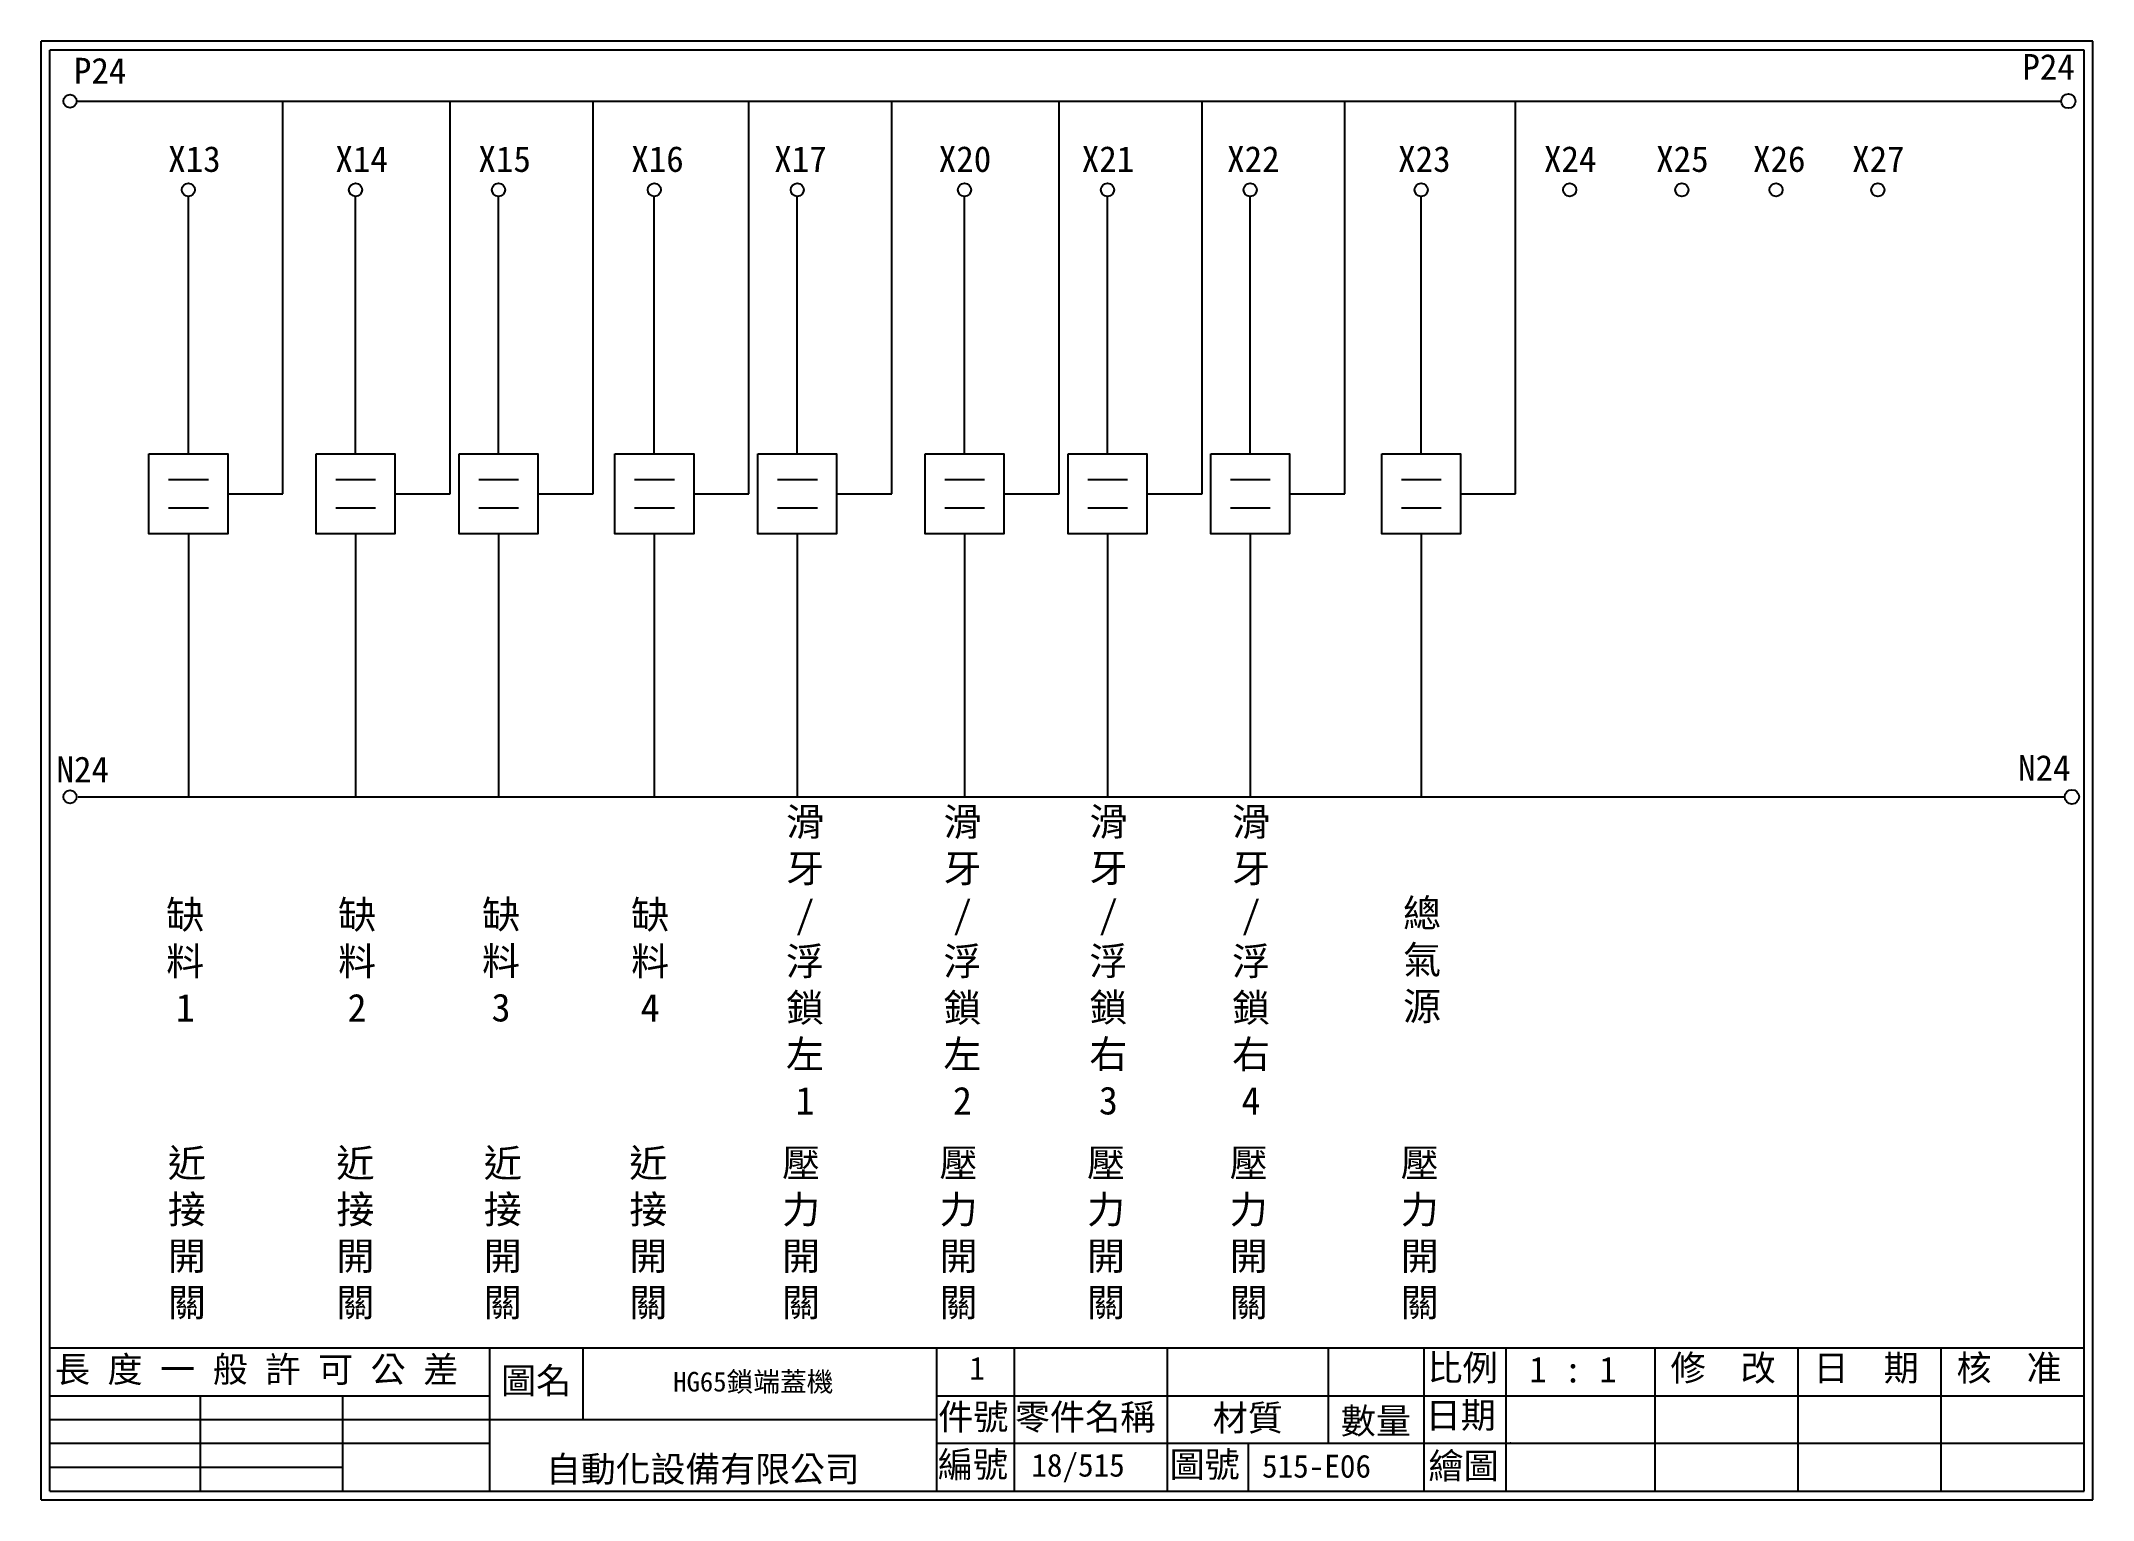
# Model space of a CAD drawing. Extents: x 1092 to 1379, y 1199 to 1403.
import ezdxf

# ---------------------------------------------------------------- set-up
doc = ezdxf.new("R2010")
doc.units = 0
doc.layers.get('0').update_dxf_attribs({"linetype": 'CONTINUOUS'})
for name, color, linetype in [('圖框層', 7, 'CONTINUOUS'), ('文字層', 4, 'CONTINUOUS'), ('標尺寸層', 3, 'CONTINUOUS')]:
    doc.layers.add(name, color=color, linetype=linetype)
doc.styles.add('CNS', font='romanc.shx', dxfattribs={"bigfont": 'chineset.shx'})
doc.styles.add('STSL', font='kaiu.ttf')

msp = doc.modelspace()

# ---------------------------------------------------------------- linework, layer by layer
for p, q in [((1125.46, 1339.54), (1125.46, 1394.45)), ((1148.85, 1339.54), (1148.85, 1394.45)), ((1168.85, 1339.54), (1168.85, 1394.45)), ((1190.62, 1339.54), (1190.62, 1394.45)), ((1210.62, 1339.54), (1210.62, 1394.45)), ((1234.01, 1339.54), (1234.01, 1394.45)), ((1254.01, 1339.54), (1254.01, 1394.45)), ((1273.97, 1339.54), (1273.97, 1394.45)), ((1297.88, 1339.54), (1297.88, 1394.45)), ((1112.23, 1345.12), (1112.23, 1381.14)), ((1135.62, 1345.12), (1135.62, 1381.14)), ((1155.62, 1345.12), (1155.62, 1381.14)), ((1177.4, 1345.12), (1177.4, 1381.14)), ((1197.4, 1345.12), (1197.4, 1381.14)), ((1220.79, 1345.12), (1220.79, 1381.14)), ((1240.79, 1345.12), (1240.79, 1381.14)), ((1260.74, 1345.12), (1260.74, 1381.14)), ((1284.66, 1345.12), (1284.66, 1381.14)), ((1117.75, 1339.54), (1125.46, 1339.54)), ((1141.13, 1339.54), (1148.85, 1339.54)), ((1161.13, 1339.54), (1168.85, 1339.54)), ((1182.91, 1339.54), (1190.62, 1339.54)), ((1202.91, 1339.54), (1210.62, 1339.54)), ((1226.3, 1339.54), (1234.01, 1339.54)), ((1246.3, 1339.54), (1254.01, 1339.54)), ((1266.26, 1339.54), (1273.97, 1339.54)), ((1290.17, 1339.54), (1297.88, 1339.54)), ((1112.23, 1333.96), (1112.23, 1297.18)), ((1135.62, 1333.96), (1135.62, 1297.18)), ((1155.62, 1333.96), (1155.62, 1297.18)), ((1177.4, 1333.96), (1177.4, 1297.18)), ((1197.4, 1333.96), (1197.4, 1297.18)), ((1220.79, 1333.96), (1220.79, 1297.18)), ((1240.79, 1333.96), (1240.79, 1297.18)), ((1260.74, 1333.96), (1260.74, 1297.18)), ((1284.66, 1333.96), (1284.66, 1297.18))]:
    msp.add_line(p, q)
for points in [[(1106.72, 1345.12), (1117.75, 1345.12), (1117.75, 1333.96), (1106.72, 1333.96)], [(1130.11, 1345.12), (1141.13, 1345.12), (1141.13, 1333.96), (1130.11, 1333.96)], [(1150.11, 1345.12), (1161.13, 1345.12), (1161.13, 1333.96), (1150.11, 1333.96)], [(1171.89, 1345.12), (1182.91, 1345.12), (1182.91, 1333.96), (1171.89, 1333.96)], [(1191.89, 1345.12), (1202.91, 1345.12), (1202.91, 1333.96), (1191.89, 1333.96)], [(1215.28, 1345.12), (1226.3, 1345.12), (1226.3, 1333.96), (1215.28, 1333.96)], [(1235.28, 1345.12), (1246.3, 1345.12), (1246.3, 1333.96), (1235.28, 1333.96)], [(1255.23, 1345.12), (1266.26, 1345.12), (1266.26, 1333.96), (1255.23, 1333.96)], [(1279.15, 1345.12), (1290.17, 1345.12), (1290.17, 1333.96), (1279.15, 1333.96)]]:
    msp.add_lwpolyline(points, close=True)
for centre in [(1375.19, 1394.45), (1375.68, 1297.18)]:
    msp.add_circle(centre, 1)
at = {"layer": '圖框層', "color": 7}
for p, q in [((1378.63, 1402.85), (1091.63, 1402.85)), ((1091.63, 1198.88), (1091.63, 1402.85)), ((1377.38, 1401.6), (1092.88, 1401.6)), ((1092.88, 1200.13), (1092.88, 1401.6)), ((1377.38, 1200.13), (1377.38, 1401.6)), ((1378.63, 1198.88), (1378.63, 1402.85)), ((1092.88, 1220.13), (1203.36, 1220.13)), ((1154.42, 1200.13), (1154.42, 1220.13)), ((1167.45, 1210.13), (1167.45, 1220.13)), ((1203.36, 1220.13), (1377.38, 1220.13)), ((1216.9, 1200.13), (1216.9, 1220.13)), ((1227.78, 1200.13), (1227.78, 1220.13)), ((1249.2, 1200.13), (1249.2, 1220.13)), ((1271.68, 1206.8), (1271.68, 1220.13)), ((1285.09, 1200.13), (1285.09, 1220.13)), ((1296.57, 1200.13), (1296.57, 1220.13)), ((1317.38, 1200.13), (1317.38, 1220.13)), ((1337.38, 1200.13), (1337.38, 1220.13)), ((1357.38, 1200.13), (1357.38, 1220.13)), ((1092.88, 1213.46), (1154.42, 1213.46)), ((1113.92, 1200.13), (1113.92, 1213.46)), ((1133.86, 1200.13), (1133.86, 1213.46)), ((1216.9, 1213.46), (1377.38, 1213.46)), ((1092.88, 1210.13), (1156.91, 1210.13)), ((1156.91, 1210.13), (1216.9, 1210.13)), ((1092.88, 1206.8), (1154.42, 1206.8)), ((1216.9, 1206.8), (1377.38, 1206.8)), ((1260.51, 1200.13), (1260.51, 1206.8)), ((1092.88, 1203.47), (1133.86, 1203.47)), ((1092.88, 1200.13), (1377.38, 1200.13)), ((1091.63, 1198.88), (1378.63, 1198.88))]:
    msp.add_line(p, q, dxfattribs=at)
at = {"layer": '圖框層', "color": 4}
msp.add_point((1297.17, 1206.8), dxfattribs=at)
at = {"layer": '標尺寸層', "color": 7}
for p, q in [((1096.6, 1394.45), (1374.19, 1394.45)), ((1109.47, 1341.57), (1115.04, 1341.57)), ((1132.86, 1341.57), (1138.43, 1341.57)), ((1152.86, 1341.57), (1158.43, 1341.57)), ((1174.64, 1341.57), (1180.21, 1341.57)), ((1194.64, 1341.57), (1200.21, 1341.57)), ((1218.03, 1341.57), (1223.6, 1341.57)), ((1238.03, 1341.57), (1243.6, 1341.57)), ((1257.98, 1341.57), (1263.55, 1341.57)), ((1281.9, 1341.57), (1287.47, 1341.57)), ((1109.47, 1337.6), (1115.04, 1337.6)), ((1132.86, 1337.6), (1138.43, 1337.6)), ((1152.86, 1337.6), (1158.43, 1337.6)), ((1174.64, 1337.6), (1180.21, 1337.6)), ((1194.64, 1337.6), (1200.21, 1337.6)), ((1218.03, 1337.6), (1223.6, 1337.6)), ((1238.03, 1337.6), (1243.6, 1337.6)), ((1257.98, 1337.6), (1263.55, 1337.6)), ((1281.9, 1337.6), (1287.47, 1337.6)), ((1096.81, 1297.18), (1374.68, 1297.18))]:
    msp.add_line(p, q, dxfattribs=at)
for centre in [(1095.68, 1394.45), (1112.23, 1382.06), (1135.62, 1382.06), (1155.62, 1382.06), (1177.4, 1382.06), (1197.4, 1382.06), (1220.79, 1382.06), (1240.79, 1382.06), (1260.74, 1382.06), (1284.66, 1382.06), (1305.44, 1382.06), (1321.13, 1382.06), (1334.3, 1382.06), (1348.54, 1382.06), (1095.68, 1297.18)]:
    msp.add_circle(centre, 0.92, dxfattribs=at)

# ---------------------------------------------------------------- texts
at = {"layer": '圖框層', "color": 4, "style": 'STSL'}
for s, height, p in [('P24', 3.6, (1368.75, 1397.44)), ('P24', 3.6, (1096.22, 1396.91)), ('X13', 3.6, (1109.41, 1384.56)), ('X14', 3.6, (1132.8, 1384.56)), ('X15', 3.6, (1152.8, 1384.56)), ('X16', 3.6, (1174.18, 1384.56)), ('X17', 3.6, (1194.18, 1384.56)), ('X20', 3.6, (1217.19, 1384.56)), ('X21', 3.6, (1237.19, 1384.56)), ('X22', 3.6, (1257.52, 1384.56)), ('X23', 3.6, (1281.44, 1384.56)), ('X24', 3.6, (1301.84, 1384.56)), ('X25', 3.6, (1317.53, 1384.56)), ('X26', 3.6, (1331.08, 1384.56)), ('X27', 3.6, (1344.94, 1384.56)), ('N24', 3.6, (1368.15, 1299.43)), ('N24', 3.6, (1093.79, 1299.23)), ('    長 度 一 般 許 可 公 差', 3.6, (1083.77, 1215.34)), ('圖名', 3.6, (1155.96, 1213.78)), ('HG65鎖端蓋機', 2.74, (1180.05, 1214.04)), ('比例', 3.6, (1285.55, 1215.56)), ('修  改', 3.6, (1319.54, 1215.54)), ('日  期', 3.6, (1339.54, 1215.54)), ('核  准', 3.6, (1359.54, 1215.54)), ('件號', 3.6, (1217.11, 1208.7)), ('零件名稱', 3.6, (1227.84, 1208.69)), ('材質', 3.6, (1255.51, 1208.56)), ('數量', 3.6, (1273.42, 1208.13)), ('日期', 3.6, (1285.29, 1208.93)), ('自動化設備有限公司', 3.574, (1162.26, 1201.41)), ('編號', 3.6, (1217.06, 1202.04)), ('18/515', 3.2, (1230.14, 1202.14)), ('圖號', 3.6, (1249.47, 1202.04)), ('繪圖', 3.6, (1285.68, 1201.85))]:
    msp.add_text(s, height=height, dxfattribs=at).set_placement(p)
at = {"layer": '文字層', "color": 4, "style": 'STSL'}
for s, height, p in [('1 ', 3.2, (1221.48, 1215.69)), ('1 : 1', 3.599, (1299.78, 1215.31)), ('515-E06', 3.2, (1262.41, 1202))]:
    msp.add_text(s, height=height, dxfattribs=at).set_placement(p)
at = {"layer": '標尺寸層', "color": 7, "char_height": 3.9, "width": 4.9608, "attachment_point": 5, "style": 'CNS'}
for s, insert in [('{\\fDFKai-SB|b0|i0|c136|p65;滑牙\\P/\\P浮鎖左1}', (1198.48, 1274.2)), ('{\\fDFKai-SB|b0|i0|c136|p65;滑牙\\P/\\P浮鎖左2}', (1220.5, 1274.2)), ('{\\fDFKai-SB|b0|i0|c136|p65;滑牙\\P/\\P浮鎖右3}', (1240.92, 1274.2)), ('{\\fDFKai-SB|b0|i0|c136|p65;滑牙\\P/\\P浮鎖右4}', (1260.87, 1274.2)), ('{\\fDFKai-SB|b0|i0|c136|p65;缺料\\P1}', (1111.79, 1274.2)), ('{\\fDFKai-SB|b0|i0|c136|p65;缺料\\P2}', (1135.83, 1274.2)), ('{\\fDFKai-SB|b0|i0|c136|p65;缺料\\P3}', (1155.97, 1274.2)), ('{\\fDFKai-SB|b0|i0|c136|p65;缺料\\P4}', (1176.82, 1274.2)), ('{\\fDFKai-SB|b0|i0|c136|p65;總氣源}', (1284.79, 1274.2)), ('{\\fDFKai-SB|b0|i0|c136|p65;近接開關}', (1112.03, 1236.03)), ('{\\fDFKai-SB|b0|i0|c136|p65;近接開關}', (1135.59, 1236.03)), ('{\\fDFKai-SB|b0|i0|c136|p65;近接開關}', (1156.21, 1236.03)), ('{\\fDFKai-SB|b0|i0|c136|p65;近接開關}', (1176.57, 1236.03)), ('{\\fDFKai-SB|b0|i0|c136|p65;壓力開關}', (1197.94, 1236.03)), ('{\\fDFKai-SB|b0|i0|c136|p65;壓力開關}', (1219.96, 1236.03)), ('{\\fDFKai-SB|b0|i0|c136|p65;壓力開關}', (1240.59, 1236.03)), ('{\\fDFKai-SB|b0|i0|c136|p65;壓力開關}', (1260.54, 1236.03)), ('{\\fDFKai-SB|b0|i0|c136|p65;壓力開關}', (1284.46, 1236.03))]:
    msp.add_mtext(s, dxfattribs=dict(at, insert=insert))

doc.saveas('drawing.dxf')
